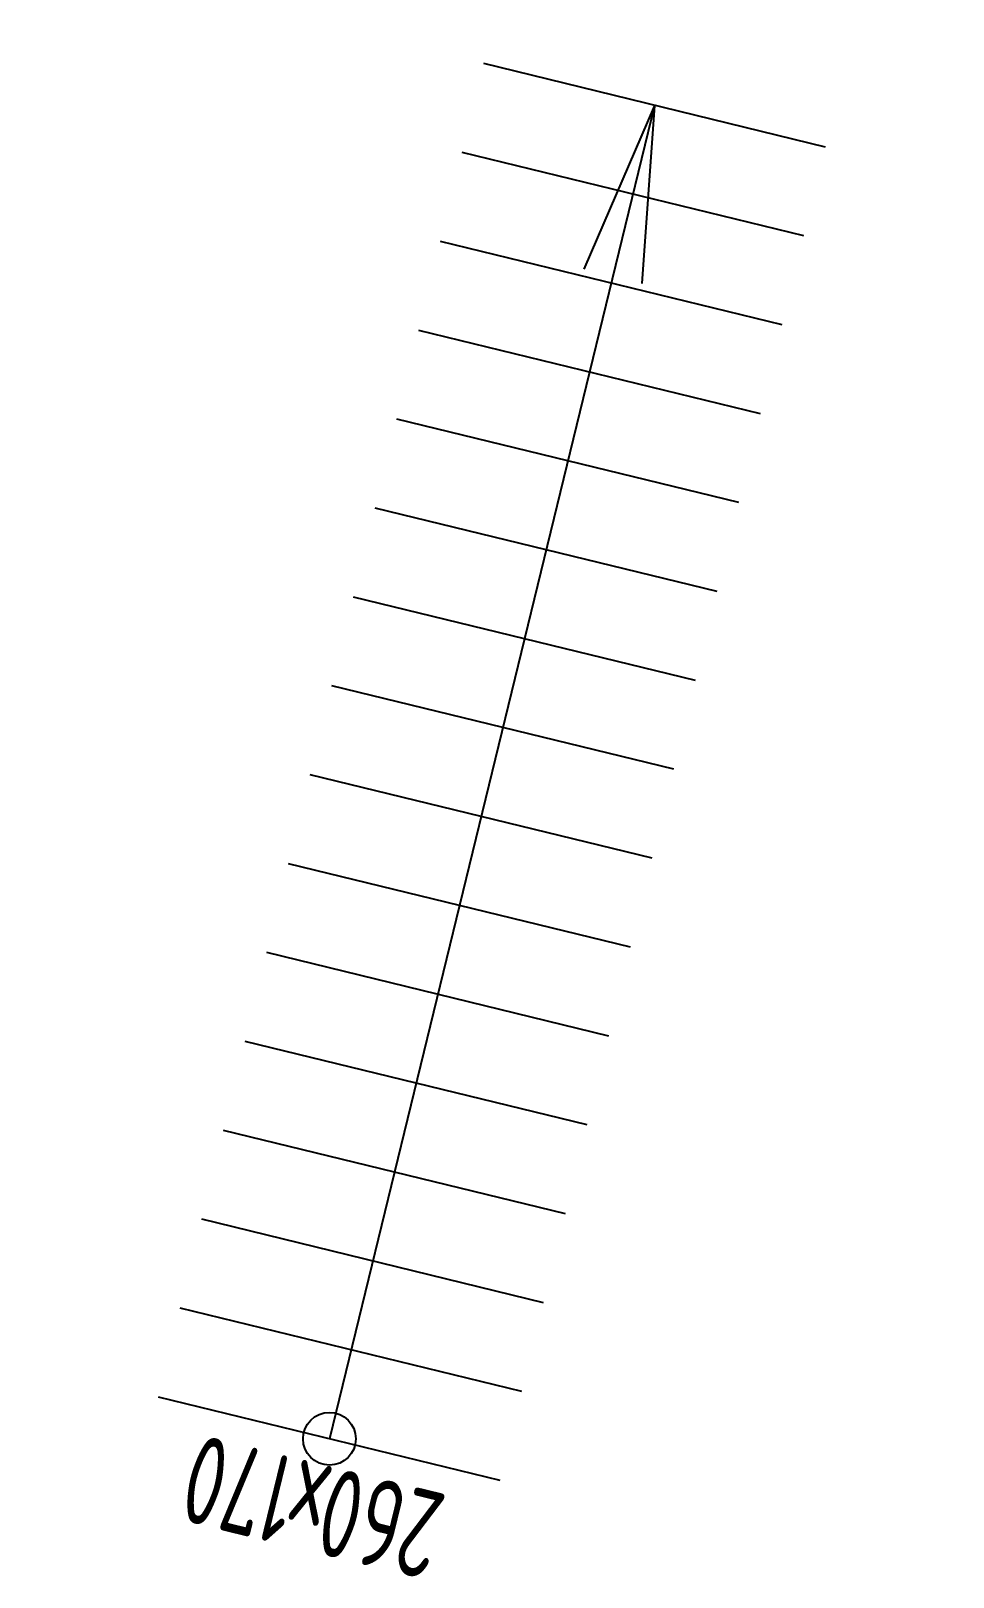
# Model space of a CAD drawing. Extents: x -2918 to -212, y 225 to 5715.
# Drawn here: x -1935.389 to -1932.768, y 321.145 to 325.539 of the extents above; entities that cross this region are included whole.
import ezdxf
from ezdxf.enums import TextEntityAlignment as Align

# ---------------------------------------------------------------- set-up
doc = ezdxf.new("R2010")
doc.units = 0
doc.layers.get('0').update_dxf_attribs({"linetype": 'CONTINUOUS'})
doc.layers.add('_ВИДОВОЙ_ЭКРАН', color=254, linetype='CONTINUOUS')
doc.layers.add('ЛЕСТНИЦЫ', color=4, linetype='CONTINUOUS')
doc.styles.add('ISOCPEUR', font='isocpeur.ttf', dxfattribs={"width": 0.65})

# ---------------------------------------------------------------- blocks, each defined once
blk = doc.blocks.new('АР_КРУЖОК_1_1')
at = {"color": 0, "linetype": 'BYBLOCK'}
blk.add_circle((0, 0), 75, dxfattribs=at)
blk = doc.blocks.new('*U271')
at = {"color": 0, "linetype": 'BYBLOCK'}
for q in [(-500, 85), (-500, -85)]:
    blk.add_line((0, 0), q, dxfattribs=at)
blk = doc.blocks.new('*U263')
at = {"color": 4, "linetype": 'BYBLOCK'}
for p, q in [((1293.3, 3679.3), (350, 4010.9)), ((1207.1, 3434), (263.8, 3765.6)), ((1120.9, 3188.7), (177.6, 3520.3)), ((1034.7, 2943.4), (91.4, 3275)), ((948.4, 2698.2), (5.1, 3029.7)), ((862.2, 2452.9), (-81.1, 2784.5)), ((776, 2207.6), (-167.3, 2539.2)), ((689.8, 1962.3), (-253.5, 2293.9)), ((603.5, 1717), (-339.8, 2048.6)), ((517.3, 1471.7), (-426, 1803.3)), ((431.1, 1226.4), (-512.2, 1558)), ((344.9, 981.1), (-598.4, 1312.7)), ((258.7, 735.9), (-684.6, 1067.4)), ((172.4, 490.6), (-770.9, 822.2)), ((86.2, 245.3), (-857.1, 576.9)), ((0, 0), (-943.3, 331.6))]:
    blk.add_line(p, q, dxfattribs=at)
blk.add_lwpolyline([(821.7, 3845.1), (-471.7, 165.8)], dxfattribs=at)
at = {"color": 4, "linetype": 'BYBLOCK', "rotation": 70.63292397293291}
for name, p in [('*U271', (821.7, 3845.1)), ('АР_КРУЖОК_1_1', (-471.7, 165.8))]:
    blk.add_blockref(name, p, dxfattribs=at)
at = {"layer": '_ВИДОВОЙ_ЭКРАН', "color": 4, "ltscale": 20, "style": 'ISOCPEUR', "width": 0.65}
blk.add_attdef('УКЛОН', text='', height=250, rotation=160.6329, dxfattribs=at).set_placement((-471.7, 165.8), align=Align.BOTTOM_CENTER)

msp = doc.modelspace()

# ---------------------------------------------------------------- block references
at = {"layer": 'ЛЕСТНИЦЫ', "color": 4, "xscale": 0.001, "yscale": 0.001, "zscale": 0.001, "rotation": 5.658026306228184}
msp.add_blockref('*U263', (-1934.0546, 321.42), dxfattribs=at).add_auto_attribs({'УКЛОН': '260х170'})

doc.saveas('drawing.dxf')
